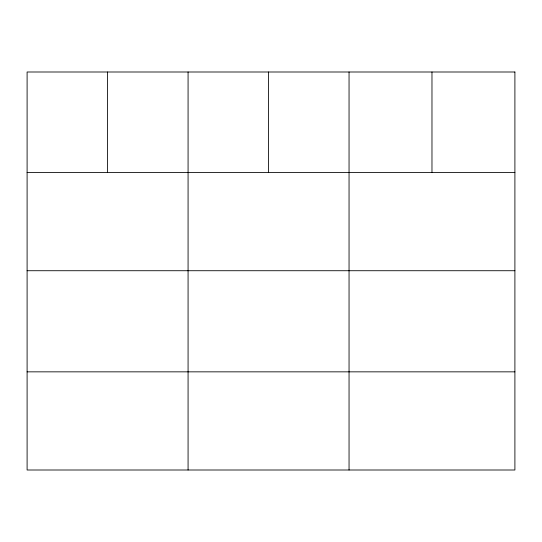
<?xml version="1.0" encoding="UTF-8"?>
<svg xmlns="http://www.w3.org/2000/svg" width="542" height="542" viewBox="0 0 542 542"><rect width="100%" height="100%" fill="white"/><g stroke="black" fill="none" stroke-linecap="round" stroke-linejoin="round"><path stroke-width="0.81" d="M27.1 172.566L514.9 172.566M27.1 270.722L514.9 270.722M27.1 371.846L514.9 371.846M431.974 71.998L431.974 172.566M349.048 71.998L349.048 470.002M268.561 71.998L268.561 172.566M188.074 71.998L188.074 470.002M107.587 71.998L107.587 172.566M514.9 71.998L27.1 71.998L27.1 470.002L514.9 470.002L514.9 71.998"/></g></svg>
